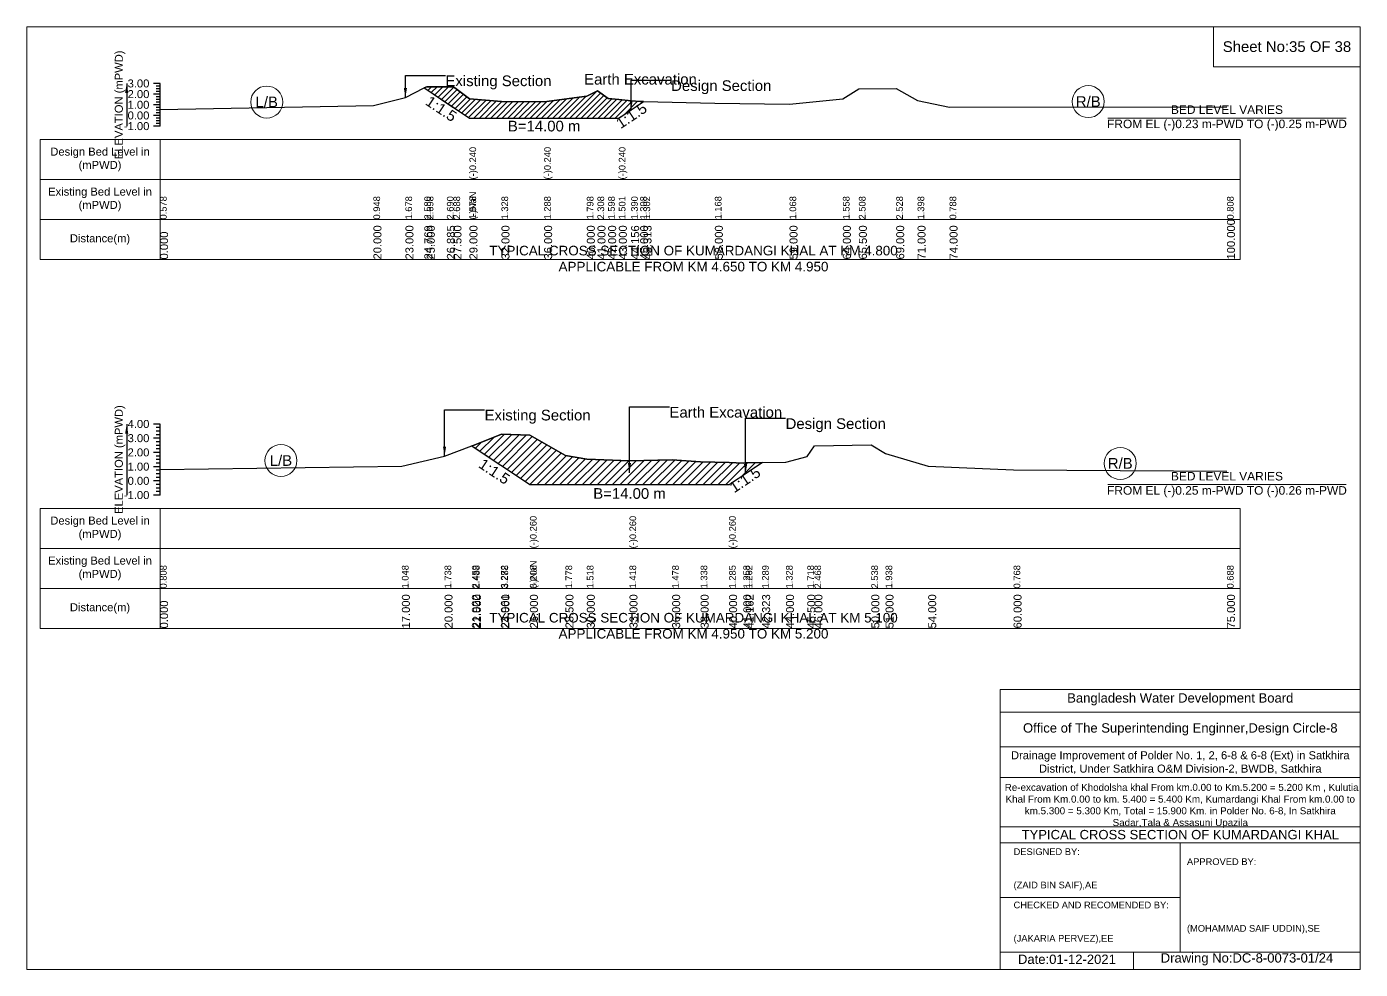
# Model space of a CAD drawing. Header units: inches. Extents: x 93000 to 476000, y -4242 to 0.
# Drawn here: x 440000 to 446000, y -4242 to 0 of the extents above; entities that cross this region are included whole.
import ezdxf

# ---------------------------------------------------------------- set-up
doc = ezdxf.new("R2010")
doc.units = ezdxf.units.IN
doc.header["$LTSCALE"] = 7
doc.header["$MEASUREMENT"] = 0
doc.linetypes.add('DASHED', pattern=[0.75, 0.5, -0.25])
for name, color, linetype, lineweight in [('Cross section Data Border', 7, 'Continuous', 9), ('Cross Section Labels', 7, 'Continuous', 9), ('Design_Bed_Level for Xsection', 7, 'DASHED', 25), ('Existing_Bed_Level for Xsection', 7, 'Continuous', 25), ('Long Section Labels', 7, 'Continuous', 9)]:
    doc.layers.add(name, color=color, linetype=linetype, lineweight=lineweight)
doc.styles.get("Standard").update_dxf_attribs({"font": 'arial.ttf'})
doc.dimstyles.get("Standard").update_dxf_attribs({"dimtxt": 0.18, "dimasz": 0.18, "dimexe": 0.18, "dimexo": 0.0625, "dimgap": 0.09, "dimtad": 0, "dimtih": 1, "dimtoh": 1, "dimdec": 4, "dimzin": 0, "dimdsep": 46, "dimtxsty": 'Standard', "dimcen": 0.09, "dimadec": 0, "dimazin": 0, "dimtfac": 1, "dimtdec": 4, "dimtofl": 0, "dimtmove": 0, "dimatfit": 3, "dimfxl": 1, "dimtolj": 1, "dimtzin": 0, "dimarcsym": 0})

msp = doc.modelspace()

# ---------------------------------------------------------------- hatches: boundary and pattern name
at = {"layer": 'Existing_Bed_Level for Xsection'}
h = msp.add_hatch(dxfattribs=at)
h.set_pattern_fill('ANSI31', color=256, scale=144, style=0)
h.paths.add_polyline_path([(441788.9, -275.9), (441800, -283.3), (441890.5, -343.6), (441920, -363.3), (441992, -411.3), (442136, -411.3), (442328, -411.3), (442520, -411.3), (442568, -411.3), (442616, -411.3), (442664, -411.3), (442719.5, -374.3), (442760, -347.3), (442775, -337.3), (442760, -337), (442719.5, -333), (442664, -327.7), (442616, -323), (442568, -289), (442520, -313.4), (442328, -337.9), (442136, -336), (441992, -324), (441920, -270.7), (441890.5, -270.6), (441800, -270.2)])
h = msp.add_hatch(dxfattribs=at)
h.set_pattern_fill('ANSI31', color=256, scale=192, style=0)
h.paths.add_polyline_path([(442003, -1886.7), (442008, -1890), (442133.5, -1973.7), (442136, -1975.3), (442264, -2060.7), (442424, -2060.7), (442520, -2060.7), (442712, -2060.7), (442904, -2060.7), (443032, -2060.7), (443160, -2060.7), (443224, -2018), (443234.3, -2011.1), (443308.7, -1961.5), (443234.3, -1963.3), (443224, -1963.5), (443160, -1961.8), (443032, -1958.4), (442904, -1949.4), (442712, -1953.3), (442520, -1946.9), (442424, -1930.2), (442264, -1838.7), (442136, -1833.6), (442133.5, -1834.6), (442008, -1884.8)])

# ---------------------------------------------------------------- linework, layer by layer
at = {"layer": 'Cross section Data Border'}
for points in [[(440000, 0), (446000, 0), (446000, -4242), (440000, -4242)], [(445340, 0), (446000, 0), (446000, -180), (445340, -180)], [(440060, -507.7), (445460, -507.7), (445460, -1047.7), (440060, -1047.7)], [(440060, -2168), (445460, -2168), (445460, -2708), (440060, -2708)]]:
    msp.add_lwpolyline(points, close=True, dxfattribs=at)
for points in [[(440600, -507.7), (440600, -1047.7)], [(440060, -687.7), (445460, -687.7)], [(440060, -867.7), (445460, -867.7)], [(440600, -2168), (440600, -2708)], [(440060, -2348), (445460, -2348)], [(440060, -2528), (445460, -2528)], [(444380, -4242), (444380, -2982), (446000, -2982)], [(444380, -3084), (446000, -3084)], [(444380, -3240), (446000, -3240)], [(444380, -3378), (446000, -3378)], [(444380, -3600), (446000, -3600)], [(444380, -3672), (446000, -3672)], [(445190, -3672), (445190, -4164)], [(444380, -3918), (445190, -3918)], [(444380, -4164), (446000, -4164)], [(444980, -4164), (444980, -4242)]]:
    msp.add_lwpolyline(points, dxfattribs=at)
at = {"layer": 'Cross Section Labels'}
for points in [[(444864.2, -411.3), (445935.8, -411.3)], [(444864.2, -2060.7), (445935.8, -2060.7)]]:
    msp.add_lwpolyline(points, dxfattribs=at)
for centre in [(441080, -339.1), (444776, -337.4), (441144, -1952.6), (444920, -1965.4)]:
    msp.add_circle(centre, 72, dxfattribs=at)
at = {"layer": 'Design_Bed_Level for Xsection'}
for points in [[(441788.9, -275.9), (441890.5, -343.6), (441992, -411.3), (442328, -411.3), (442664, -411.3), (442719.5, -374.3), (442775, -337.3)], [(442003, -1886.7), (442133.5, -1973.7), (442264, -2060.7), (442712, -2060.7), (443160, -2060.7), (443234.3, -2011.1), (443308.7, -1961.5)]]:
    msp.add_lwpolyline(points, dxfattribs=at)
at = {"layer": 'Existing_Bed_Level for Xsection'}
for points in [[(440600, -255.7), (440570, -255.7)], [(440600, -267.7), (440582, -267.7)], [(440600, -279.7), (440582, -279.7)], [(440600, -291.7), (440582, -291.7)], [(440600, -447.7), (440600, -399.7), (440600, -351.7), (440600, -303.7), (440600, -255.7)], [(440600, -372), (441560, -354.2), (441704, -319.2), (441788.9, -275.9), (441800, -270.2), (441890.5, -270.6), (441920, -270.7), (441992, -324), (441992, -324), (442136, -336), (442328, -337.9), (442328, -337.9), (442520, -313.4), (442568, -289), (442616, -323), (442664, -327.7), (442664, -327.7), (442719.5, -333), (442760, -337), (442775, -337.3), (443096, -343.7), (443432, -348.5), (443672, -325), (443744, -279.4), (443912, -278.4), (444008, -332.6), (444152, -361.9), (445400, -361)], [(440600, -303.7), (440570, -303.7)], [(440600, -351.7), (440570, -351.7)], [(440600, -315.7), (440582, -315.7)], [(440600, -327.7), (440582, -327.7)], [(440600, -339.7), (440582, -339.7)], [(440600, -399.7), (440570, -399.7)], [(440600, -363.7), (440582, -363.7)], [(440600, -375.7), (440582, -375.7)], [(440600, -387.7), (440582, -387.7)], [(440600, -411.7), (440582, -411.7)], [(440600, -447.7), (440570, -447.7)], [(440600, -423.7), (440582, -423.7)], [(440600, -435.7), (440582, -435.7)], [(440600, -1788), (440570, -1788)], [(440600, -2108), (440600, -2044), (440600, -1980), (440600, -1916), (440600, -1852), (440600, -1788)], [(440600, -1852), (440570, -1852)], [(440600, -1804), (440582, -1804)], [(440600, -1820), (440582, -1820)], [(440600, -1836), (440582, -1836)], [(440600, -1992.3), (441688, -1977), (441880, -1932.8), (442003, -1886.7), (442008, -1884.8), (442133.5, -1834.6), (442136, -1833.6), (442264, -1838.7), (442264, -1838.7), (442424, -1930.2), (442520, -1946.9), (442712, -1953.3), (442712, -1953.3), (442904, -1949.4), (443032, -1958.4), (443160, -1961.8), (443160, -1961.8), (443224, -1963.5), (443234.3, -1963.3), (443308.7, -1961.5), (443416, -1959), (443512, -1934.1), (443544, -1886.1), (443800, -1881.6), (443864, -1920), (444056, -1977), (444440, -1994.9), (445400, -2000)], [(440600, -1916), (440570, -1916)], [(440600, -1868), (440582, -1868)], [(440600, -1884), (440582, -1884)], [(440600, -1900), (440582, -1900)], [(440600, -1932), (440582, -1932)], [(440600, -1948), (440582, -1948)], [(440600, -1964), (440582, -1964)], [(440600, -1980), (440570, -1980)], [(440600, -1996), (440582, -1996)], [(440600, -2012), (440582, -2012)], [(440600, -2028), (440582, -2028)], [(440600, -2044), (440570, -2044)], [(440600, -2060), (440582, -2060)], [(440600, -2076), (440582, -2076)], [(440600, -2092), (440582, -2092)], [(440600, -2108), (440570, -2108)]]:
    msp.add_lwpolyline(points, dxfattribs=at)
for points in [[(441788.9, -275.9), (441800, -283.3), (441890.5, -343.6), (441920, -363.3), (441992, -411.3), (441992, -411.3), (442136, -411.3), (442328, -411.3), (442328, -411.3), (442520, -411.3), (442568, -411.3), (442616, -411.3), (442664, -411.3), (442664, -411.3), (442719.5, -374.3), (442760, -347.3), (442775, -337.3), (442775, -337.3), (442775, -337.3), (442760, -337), (442719.5, -333), (442664, -327.7), (442664, -327.7), (442616, -323), (442568, -289), (442520, -313.4), (442328, -337.9), (442328, -337.9), (442136, -336), (441992, -324), (441992, -324), (441920, -270.7), (441890.5, -270.6), (441800, -270.2)], [(442003, -1886.7), (442003, -1886.7), (442008, -1890), (442133.5, -1973.7), (442136, -1975.3), (442264, -2060.7), (442264, -2060.7), (442424, -2060.7), (442520, -2060.7), (442712, -2060.7), (442712, -2060.7), (442904, -2060.7), (443032, -2060.7), (443160, -2060.7), (443160, -2060.7), (443224, -2018), (443234.3, -2011.1), (443308.7, -1961.5), (443234.3, -1963.3), (443224, -1963.5), (443160, -1961.8), (443160, -1961.8), (443032, -1958.4), (442904, -1949.4), (442712, -1953.3), (442712, -1953.3), (442520, -1946.9), (442424, -1930.2), (442264, -1838.7), (442264, -1838.7), (442136, -1833.6), (442133.5, -1834.6), (442008, -1884.8), (442003, -1886.7)]]:
    msp.add_lwpolyline(points, close=True, dxfattribs=at)

# ---------------------------------------------------------------- texts
at = {"layer": 'Cross section Data Border', "attachment_point": 5}
for s, insert, char_height in [('Sheet No:35 OF 38', (445670, -90), 48), ('Bangladesh Water Development Board', (445190, -3027), 42), ('Office of The Superintending Enginner,Design Circle-8', (445190, -3162), 42)]:
    msp.add_mtext(s, dxfattribs=dict(at, insert=insert, char_height=char_height))
at = {"layer": 'Cross section Data Border'}
for s, insert, char_height, width, attachment_point in [('Design Bed Level in (mPWD)', (440330, -597.7), 36, 480, 5), ('Existing Bed Level in (mPWD)', (440330, -777.7), 36, 480, 5), ('Distance(m)', (440330, -957.7), 36, 480, 5), ('Design Bed Level in (mPWD)', (440330, -2258), 36, 480, 5), ('Existing Bed Level in (mPWD)', (440330, -2438), 36, 480, 5), ('Distance(m)', (440330, -2618), 36, 480, 5), ('Drainage Improvement of Polder No. 1, 2, 6-8 & 6-8 (Ext) in Satkhira District, Under Satkhira O&M Division-2, BWDB, Satkhira', (445190, -3312), 36, 1680, 5), (' Re-excavation of Khodolsha khal From km.0.00 to Km.5.200 = 5.200 Km , Kulutia Khal From Km.0.00 to km. 5.400 = 5.400 Km, Kumardangi Khal From km.0.00 to km.5.300 = 5.300 Km, Total = 15.900 Km. in Polder No. 6-8, In Satkhira Sadar,Tala & Assasuni Upazila', (445190, -3507), 31.6143, 1620, 5), ('TYPICAL CROSS SECTION OF KUMARDANGI KHAL', (445190, -3636), 42, 1680, 5), ('DESIGNED BY:^J^J^J(ZAID BIN SAIF),AE', (444440, -3792), 30, 840, 4), ('APPROVED BY:^J^J^J^J^J^J(MOHAMMAD SAIF UDDIN),SE', (445220, -3912), 30, 840, 4), ('CHECKED AND RECOMENDED BY:^J^J^J(JAKARIA PERVEZ),EE', (444440, -4032), 30, 840, 4), ('Date:01-12-2021', (444680, -4197), 42, 840, 5), ('Drawing No:DC-8-0073-01/24', (445490, -4197), 42, 1320, 5)]:
    msp.add_mtext(s, dxfattribs=dict(at, insert=insert, char_height=char_height, width=width, attachment_point=attachment_point))
at = {"layer": 'Cross Section Labels'}
for s, insert, char_height, attachment_point in [('Existing Section', (441884, -219.7), 48, 1), ('Earth Excavation', (442508, -212.5), 48, 1), ('Design Section', (442899.5, -241.3), 48, 1), ('L/B', (441080, -339.1), 48, 5), ('R/B', (444776, -337.4), 48, 5), ('BED LEVEL VARIES ^JFROM EL (-)0.23 m-PWD TO (-)0.25 m-PWD', (445400, -411.3), 38.4, 5), ('B=14.00 m', (442328, -423.3), 48, 2), ('TYPICAL CROSS SECTION OF KUMARDANGI KHAL AT KM 4.800^JAPPLICABLE FROM KM 4.650 TO KM 4.950', (443000, -1044), 43.2, 5), ('Existing Section', (442060, -1724), 48, 1), ('Earth Excavation', (442892, -1711.2), 48, 1), ('Design Section', (443414.3, -1762.4), 48, 1), ('L/B', (441144, -1952.6), 48, 5), ('R/B', (444920, -1965.4), 48, 5), ('BED LEVEL VARIES ^JFROM EL (-)0.25 m-PWD TO (-)0.26 m-PWD', (445400, -2060.7), 38.4, 5), ('B=14.00 m', (442712, -2076.7), 48, 2), ('TYPICAL CROSS SECTION OF KUMARDANGI KHAL AT KM 5.100^JAPPLICABLE FROM KM 4.950 TO KM 5.200', (443000, -2696), 43.2, 5)]:
    msp.add_mtext(s, dxfattribs=dict(at, insert=insert, char_height=char_height, attachment_point=attachment_point))
at = {"layer": 'Cross Section Labels', "char_height": 48, "attachment_point": 2}
for insert, rotation in [((441878.5, -349.6), 326.30993), ((442707.5, -380.3), 33.69007), ((442117.5, -1981.7), 326.30993), ((443218.3, -2019.1), 33.69007)]:
    msp.add_mtext('1:1.5', dxfattribs=dict(at, insert=insert, rotation=rotation))
at = {"layer": 'Existing_Bed_Level for Xsection', "char_height": 36, "attachment_point": 5, "rotation": 90}
for insert in [(440420, -351.7), (440420, -1948)]:
    msp.add_mtext('ELEVATION (mPWD)', dxfattribs=dict(at, insert=insert))
at = {"layer": 'Existing_Bed_Level for Xsection', "char_height": 36, "attachment_point": 6}
for s, insert in [('3.00', (440552, -255.7)), ('2.00', (440552, -303.7)), ('1.00', (440552, -351.7)), ('0.00', (440552, -399.7)), ('-1.00', (440552, -447.7)), ('4.00', (440552, -1788)), ('3.00', (440552, -1852)), ('2.00', (440552, -1916)), ('1.00', (440552, -1980)), ('0.00', (440552, -2044)), ('-1.00', (440552, -2108))]:
    msp.add_mtext(s, dxfattribs=dict(at, insert=insert))
at = {"layer": 'Long Section Labels', "attachment_point": 1, "rotation": 90}
for s, insert, char_height in [('(-)0.240', (441992, -687.7), 30), ('(-)0.240', (442328, -687.7), 30), ('(-)0.240', (442664, -687.7), 30), ('0.578', (440600, -867.7), 30), ('0.948', (441560, -867.7), 30), ('1.678', (441704, -867.7), 30), ('2.580', (441788.9, -867.7), 30), ('2.698', (441800, -867.7), 30), ('2.690', (441890.5, -867.7), 30), ('2.688', (441920, -867.7), 30), ('(-)NaN', (441992, -867.7), 30), ('(-)NaN', (441992, -867.7), 30), ('(-)NaN', (441992, -867.7), 30), ('1.578', (441992, -867.7), 30), ('1.578', (441992, -867.7), 30), ('1.328', (442136, -867.7), 30), ('1.288', (442328, -867.7), 30), ('1.288', (442328, -867.7), 30), ('1.798', (442520, -867.7), 30), ('2.308', (442568, -867.7), 30), ('1.598', (442616, -867.7), 30), ('1.501', (442664, -867.7), 30), ('1.501', (442664, -867.7), 30), ('1.390', (442719.5, -867.7), 30), ('1.308', (442760, -867.7), 30), ('1.302', (442775, -867.7), 30), ('1.168', (443096, -867.7), 30), ('1.068', (443432, -867.7), 30), ('1.558', (443672, -867.7), 30), ('2.508', (443744, -867.7), 30), ('2.528', (443912, -867.7), 30), ('1.398', (444008, -867.7), 30), ('0.788', (444152, -867.7), 30), ('0.808', (445400, -867.7), 30), ('20.000', (441560, -1047.7), 36), ('23.000', (441704, -1047.7), 36), ('24.769', (441788.9, -1047.7), 36), ('25.000', (441800, -1047.7), 36), ('26.885', (441890.5, -1047.7), 36), ('27.500', (441920, -1047.7), 36), ('29.000', (441992, -1047.7), 36), ('29.000', (441992, -1047.7), 36), ('29.000', (441992, -1047.7), 36), ('32.000', (442136, -1047.7), 36), ('36.000', (442328, -1047.7), 36), ('36.000', (442328, -1047.7), 36), ('36.000', (442328, -1047.7), 36), ('40.000', (442520, -1047.7), 36), ('41.000', (442568, -1047.7), 36), ('42.000', (442616, -1047.7), 36), ('43.000', (442664, -1047.7), 36), ('43.000', (442664, -1047.7), 36), ('43.000', (442664, -1047.7), 36), ('44.156', (442719.5, -1047.7), 36), ('45.000', (442760, -1047.7), 36), ('45.313', (442775, -1047.7), 36), ('52.000', (443096, -1047.7), 36), ('59.000', (443432, -1047.7), 36), ('64.000', (443672, -1047.7), 36), ('65.500', (443744, -1047.7), 36), ('69.000', (443912, -1047.7), 36), ('71.000', (444008, -1047.7), 36), ('74.000', (444152, -1047.7), 36), ('100.000', (445400, -1047.7), 36), ('0.000', (440600, -1047.7), 36), ('(-)0.260', (442264, -2348), 30), ('(-)0.260', (442712, -2348), 30), ('(-)0.260', (443160, -2348), 30), ('0.808', (440600, -2528), 30), ('1.048', (441688, -2528), 30), ('1.048', (441688, -2528), 30), ('1.738', (441880, -2528), 30), ('2.459', (442003, -2528), 30), ('2.488', (442008, -2528), 30), ('3.272', (442133.5, -2528), 30), ('3.288', (442136, -2528), 30), ('(-)NaN', (442264, -2528), 30), ('(-)NaN', (442264, -2528), 30), ('3.208', (442264, -2528), 30), ('3.208', (442264, -2528), 30), ('1.778', (442424, -2528), 30), ('1.518', (442520, -2528), 30), ('1.418', (442712, -2528), 30), ('1.418', (442712, -2528), 30), ('1.418', (442712, -2528), 30), ('1.478', (442904, -2528), 30), ('1.338', (443032, -2528), 30), ('1.285', (443160, -2528), 30), ('1.285', (443160, -2528), 30), ('1.258', (443224, -2528), 30), ('1.262', (443234.3, -2528), 30), ('1.289', (443308.7, -2528), 30), ('1.328', (443416, -2528), 30), ('1.718', (443512, -2528), 30), ('2.468', (443544, -2528), 30), ('2.538', (443800, -2528), 30), ('1.938', (443864, -2528), 30), ('0.768', (444440, -2528), 30), ('0.688', (445400, -2528), 30), ('17.000', (441688, -2708), 36), ('20.000', (441880, -2708), 36), ('21.922', (442003, -2708), 36), ('22.000', (442008, -2708), 36), ('23.961', (442133.5, -2708), 36), ('24.000', (442136, -2708), 36), ('26.000', (442264, -2708), 36), ('26.000', (442264, -2708), 36), ('26.000', (442264, -2708), 36), ('28.500', (442424, -2708), 36), ('30.000', (442520, -2708), 36), ('33.000', (442712, -2708), 36), ('33.000', (442712, -2708), 36), ('33.000', (442712, -2708), 36), ('36.000', (442904, -2708), 36), ('38.000', (443032, -2708), 36), ('40.000', (443160, -2708), 36), ('40.000', (443160, -2708), 36), ('40.000', (443160, -2708), 36), ('41.000', (443224, -2708), 36), ('41.162', (443234.3, -2708), 36), ('42.323', (443308.7, -2708), 36), ('44.000', (443416, -2708), 36), ('45.500', (443512, -2708), 36), ('46.000', (443544, -2708), 36), ('50.000', (443800, -2708), 36), ('51.000', (443864, -2708), 36), ('54.000', (444056, -2708), 36), ('60.000', (444440, -2708), 36), ('75.000', (445400, -2708), 36), ('0.000', (440600, -2708), 36)]:
    msp.add_mtext(s, dxfattribs=dict(at, insert=insert, char_height=char_height))

# ---------------------------------------------------------------- leaders
at = {"layer": 'Cross Section Labels', "annotation_type": 0, "has_hookline": 1, "hookline_direction": 0}
for points, text_width in [([(441704, -319.2), (441704, -219.7), (441883.9, -219.7)], 467.2), ([(442719.5, -374.3), (442719.5, -241.3), (442899.4, -241.3)], 441.2), ([(441880, -1932.8), (441880, -1724), (442059.9, -1724)], 467.2), ([(442712, -2007), (442712, -1711.2), (442891.9, -1711.2)], 497), ([(443234.3, -2011.1), (443234.3, -1762.4), (443414.3, -1762.4)], 441.2)]:
    msp.add_leader(points, dimstyle='Standard', override={"dimasz": 43.2}, dxfattribs=dict(at, text_width=text_width))
at = {"layer": 'Existing_Bed_Level for Xsection'}
for points in [[(440450, -255.7), (440450, -447.7)], [(440450, -1788), (440450, -2108)]]:
    msp.add_leader(points, dimstyle='Standard', override={"dimasz": 43.2}, dxfattribs=at)

doc.saveas('drawing.dxf')
